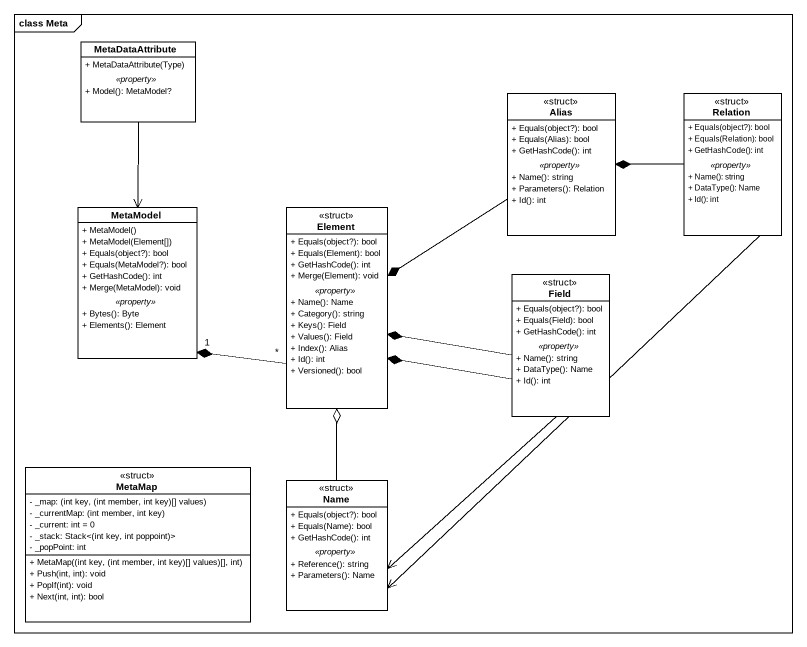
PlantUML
@startuml
mainframe class Meta
hide circle
hide empty members
skinparam classAttributeIconSize 0
class MetaDataAttribute {
  + MetaDataAttribute(Type)
  .. <<property>> ..
  + Model(): MetaModel?
}
class Alias <<struct>> {
  + Equals(object?): bool
  + Equals(Alias): bool
  + GetHashCode(): int
  .. <<property>> ..
  + Name(): string
  + Parameters(): Relation
  + Id(): int
}
class Relation <<struct>> {
  + Equals(object?): bool
  + Equals(Relation): bool
  + GetHashCode(): int
  .. <<property>> ..
  + Name(): string
  + DataType(): Name
  + Id(): int
}
class MetaModel {
  + MetaModel()
  + MetaModel(Element[])
  + Equals(object?): bool
  + Equals(MetaModel?): bool
  + GetHashCode(): int
  + Merge(MetaModel): void
  .. <<property>> ..
  + Bytes(): Byte
  + Elements(): Element
}
class Element <<struct>> {
  + Equals(object?): bool
  + Equals(Element): bool
  + GetHashCode(): int
  + Merge(Element): void
  .. <<property>> ..
  + Name(): Name
  + Category(): string
  + Keys(): Field
  + Values(): Field
  + Index(): Alias
  + Id(): int
  + Versioned(): bool
}
class Field <<struct>> {
  + Equals(object?): bool
  + Equals(Field): bool
  + GetHashCode(): int
  .. <<property>> ..
  + Name(): string
  + DataType(): Name
  + Id(): int
}
class MetaMap <<struct>> {
  {field} - _map: (int key, (int member, int key)[] values)
  {field} - _currentMap: (int member, int key)
  - _current: int = 0
  {field} - _stack: Stack<(int key, int poppoint)>
  - _popPoint: int
  + MetaMap((int key, (int member, int key)[] values)[], int)
  + Push(int, int): void
  + PopIf(int): void
  + Next(int, int): bool
}
class Name <<struct>> {
  + Equals(object?): bool
  + Equals(Name): bool
  + GetHashCode(): int
  .. <<property>> ..
  + Reference(): string
  + Parameters(): Name
}
MetaDataAttribute --> MetaModel
Alias --* Element
Relation -left-* Alias
Relation --> Name
Element "*" -left-* "1" MetaModel
Field -left-* Element
Field -left-* Element
Field --> Name
Name -up-o Element
@enduml
